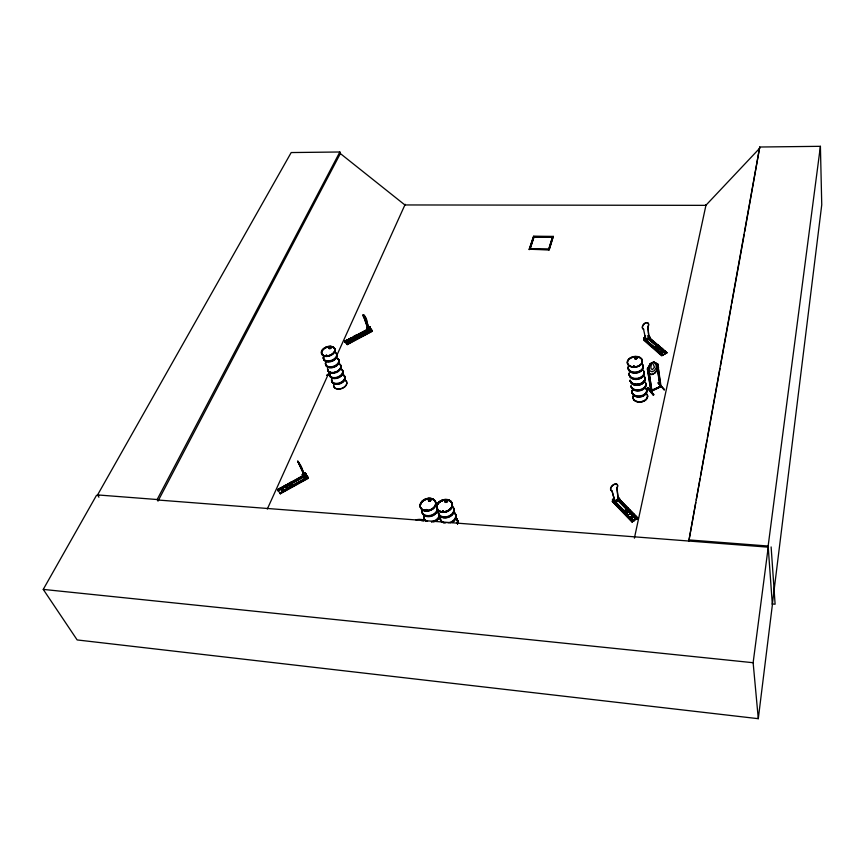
<?xml version="1.0" encoding="UTF-8"?>
<svg xmlns="http://www.w3.org/2000/svg" width="865" height="865" viewBox="0 0 865 865"><rect width="100%" height="100%" fill="white"/><g stroke="black" fill="none" stroke-linecap="round" stroke-linejoin="round"><path stroke-width="1.3" d="M368.901 328.527L368.577 327.77L368.641 328.386M634.164 366.176C633.537 365.733 634.088 367.679 633.861 365.906M633.461 366.446L634.164 366.446M648.469 368.36L651.918 391.164L648.49 368.458L647.561 368.901L647.95 372.523M99.172 495.472L96.534 495.267L43.25 589.4L77.158 639.938L758.291 718.685L772.369 604.862L768.142 546.031L820.409 146.315L759.73 147.018L688.832 541.025L695.784 502.533M772.337 604.408L821.75 204.789L820.409 146.315M758.291 718.685L753.134 662.72L768.228 547.167L158.554 500.067M301.485 468.095L297.657 461.218L305.313 477.631L301.063 466.03L297.874 461.099L304.999 476.756M304.599 474.971L305.41 473.706L305.799 474.301M443.486 511.323L442.891 510.718L442.621 511.669M445.389 501.614C446.794 499.527 447.054 503.008 445.324 501.484M442.393 511.237L442.815 510.653M696.271 499.884L700.099 478.648M700.585 475.988L707.051 440.144M707.538 437.495L720.004 368.468M720.48 365.819L731.271 306.08M731.747 303.431L744.214 234.404M744.689 231.755L759.73 147.018M304.166 474.42L304.653 475.199L304.242 474.842M304.631 475.231L304.307 474.593M430.402 500.381L430.413 499.765M425.656 510.382L426.759 509.593M425.937 510.145L426.25 509.463M429.202 500.597C428.424 498.975 431.981 500.435 429.408 500.889M306.21 474.334L305.129 473.144L306.805 476.42L305.377 473.004M651.583 363.592L650.869 367.225L651.096 368.804L652.448 369.658L654.481 367.203L652.718 363.062L651.648 363.668M705.84 205.351L759.794 148.131M634.391 538.16L706.078 204.659L705.916 205.351L404.885 204.951L340.345 153.548L339.858 151.991L291.191 152.554L97.583 494.931L98.913 497.224M660.655 386.46L657.67 364.003L656.978 364.771L660.276 387.174M660.244 387.142C658.276 386.698 661.757 384.287 661.087 386.774L657.778 363.916L653.81 361.948L650.296 363.603L647.42 368.933M660.925 386.428L650.837 391.239L650.631 390.407L651.745 389.953M645.636 335.89L645.528 336.031M369.269 327.478L369.874 327.489M326.127 355.699L326.646 355.234L325.997 355.547M326.354 355.245L326.473 355.883M330.398 348.033L329.36 348.195L330.657 347.925M330.279 347.308L330.549 348.163M325.964 355.969A7.017 4.487 -19.6 0 1 323.705 348.53A7.017 4.487 -19.6 0 1 334.82 348.909A7.017 4.487 -19.6 0 1 325.964 355.969A7.05 4.509 -19.6 0 1 323.694 348.541A7.05 4.509 -19.6 0 1 334.852 348.93A7.05 4.509 -19.6 0 1 325.964 356.012L326.062 355.364M653.216 395.078L653.713 394.364L647.82 387.574L647.344 388.288L653.216 395.089L653.778 394.818L647.82 387.942L653.626 394.829M549.113 249.909L553.297 236.383L533.651 236.221L529.185 249.239L549.113 249.909L553.297 236.383M552.638 236.74L548.669 249.542L552.638 236.74L534.073 236.578L529.953 249.315L534.073 236.578M529.283 249.682L533.651 236.221M636.456 358.067L635.137 358.186L636.272 358.337M636.499 358.359L636.391 357.58L636.564 358.099M267.307 509.042L329.132 372.382M336.928 355.147L405.188 204.302M445.313 500.997C446.254 504.295 447.432 498.824 445.291 501.354M426.488 509.615L426.499 510.188M426.834 509.993L426.218 510.426M340.345 153.548L158.003 501.116L157.149 499.527L339.858 151.991M648.761 337.134L667.023 352.769L661.693 355.829L643.582 340.064L644.047 337.912L646.025 340.626L649.907 338.42L649.745 337.274L647.928 335.707M645.485 340.432L662.622 355.31L663.304 354.931L656.276 348.779M666.147 353.255L665.412 353.666L666.147 353.255L648.588 338.302M667.023 352.769L666.396 353.147L649.183 338.323L666.32 353.147L666.601 352.325L664.731 350.714L660.136 353.666L664.731 350.714M624.779 513.075L632.78 521.519L632.055 521.93L612.312 501.473L612.798 499.246L614.983 502.424L619.351 499.797L617.567 496.391L619.545 498.424L619.805 499.84L614.626 502.954L614.366 501.527L612.388 499.483M632.153 521.876L612.344 501.473L612.744 501.04M632.055 521.93L638.056 518.243L618.702 498.716M633.18 521.249L633.872 520.817L633.039 521.314L613.004 500.381L612.798 499.246M618.248 500.813L636.251 519.357L637.04 518.859L628.952 510.523M636.251 519.357L637.018 518.903L628.931 510.555M618.356 499.278L637.267 518.74C639.581 516.027 630.109 521.53 632.845 521.433L623.114 511.518L628.314 508.371L623.114 511.518M326.981 355.807L327.024 355.385M329.057 347.892L329.381 347.611A1.092 0.692 -19.4 0 1 331.046 347.676L330.3 348.368M329.651 348.465L329.489 347.503M330.452 347.892L329.835 347.46M636.564 357.656L636.056 358.359M661.022 385.909L659.887 386.396M650.621 390.493L651.961 390.234L651.886 391.121M430.316 500.273L429.354 500.705M347.265 344.627L372.231 331.338L371.485 329.489L368.782 330.625L369.409 332.182L366.609 328.17L369.128 326.84L369.669 328.116L344.757 341.599M370.317 329.219L370.036 328.7L345.2 342.129M370.371 331.122L346.476 343.664L370.307 330.938M346.541 343.751L371.658 330.365L371.301 329.284M369.128 326.84L371.928 330.841L347.07 344.292M353.915 340.259L372.026 331.003L346.973 344.27M305.269 473.923L308.081 477.848L307.259 476.118L304.426 477.696L304.88 478.767M329.165 347.719L330.052 347.243M330.441 348.281L330.7 347.687M443.226 511.464L442.242 511.496M445.507 501.03L446.113 500.749M633.364 366.165L634.51 366.392M426.348 509.961L426.121 510.253M429.948 500.489L430.24 499.667L429.44 499.624M326.862 375.118L329.23 373.539M327.078 375.28L330.419 373.118M327.175 375.399L330.506 373.258M614.647 500.997L618.097 498.932L616.864 487.892A4.249 2.53 -44.1 0 0 616.129 483.957A4.249 2.53 -44.1 0 0 611.198 486.909A4.249 2.53 -44.1 0 0 611.944 490.833L614.788 501.159L612.096 490.985A4.249 2.53 -44.1 0 1 611.35 487.06A4.249 2.53 -44.1 0 1 616.28 484.119A4.249 2.53 -44.1 0 1 617.015 488.044L618.248 499.083L614.366 501.527M619.113 498.748L619.545 498.424M661.628 348.033L657.032 350.974L661.628 348.033L663.487 349.644L658.892 352.585L663.487 349.644M644.306 339.664L662.082 355.429L666.601 352.325M658.135 345.005L653.551 347.935L658.135 345.005L659.984 346.606L655.4 349.536L659.984 346.606M648.782 337.674L645.712 339.415L643.528 329.122A3.828 2.444 -48.7 0 1 642.944 325.175A3.828 2.444 -48.7 0 1 647.323 322.699A3.828 2.444 -48.7 0 1 647.896 326.656L648.912 337.793L645.495 339.686L645.701 341.124L650.307 338.507L650.102 337.08L648.285 335.501L648.49 336.939M282.79 491.428L280.433 488.001L277.589 489.579L280.141 493.461L308.113 477.891L279.86 493.115L305.486 478.853M280.087 493.396L308.026 477.848M280.314 493.785L308.34 478.28L307.486 477.091L307.864 477.631M302.847 475.912L302.209 474.582L305.031 473.014L305.864 474.171L306.059 473.652M305.215 473.274L302.209 474.582M282.444 487.211L285.169 485.362L287.656 489.049L285.169 485.362M287.818 484.238L290.532 482.389L293.03 486.065L290.532 482.389M306.08 474.02L307.053 476.291M278.087 490.552L278.454 491.104L277.633 489.893L305.55 474.063L305.842 474.539L305.475 473.879M303.345 475.837L277.589 489.579M288.413 484.551L277.946 490.368L288.467 484.616M278.184 490.639L282.79 487.947M303.734 476.312L285.126 486.779L303.82 476.496M278.227 490.714L282.877 488.13M280.779 489.806L283.104 488.509M285.428 487.222L288.921 485.276M291.246 483.989L306.372 475.588L306.005 475.08M304.426 477.696L307.443 476.388M305.226 478.356L281.882 491.374L290.121 486.898M292.413 485.611L305.313 478.54M369.961 327.954L370.079 327.294L370.804 329.76L369.55 326.57L371.02 329.641M366.609 328.17L369.312 327.046M370.069 327.251L369.333 326.689M368.62 329.284L344.919 341.891L344.605 341.134L347.146 339.794L349.546 342.756L347.146 339.794M348.93 339.156L351.374 337.545L353.785 340.496L346.908 343.848L344.605 341.134M353.72 336.615L356.153 335.004L358.478 337.685M344.627 341.534L368.468 328.992M347.481 340.853L354.693 337.08M356.975 335.815L368.923 329.511M370.079 328.949L369.55 326.57M354.899 337.415L345.405 342.464L345.124 341.945M357.223 336.107L369.128 329.846M371.485 329.489L368.782 330.625M369.528 330.69L366.522 321.023A3.568 0.724 61.9 0 0 365.289 317.314A3.568 0.724 61.9 0 0 363.062 314.806A3.568 0.724 61.9 0 0 364.295 318.525L367.96 328.916L369.528 330.69L366.717 320.915A3.568 0.724 61.9 0 0 365.484 317.206A3.568 0.724 61.9 0 0 363.257 314.709A3.568 0.724 61.9 0 0 364.489 318.417L368.155 328.819L369.723 330.592M651.788 390.18L659.919 386.633L651.983 390.418L651.475 389.974L652.069 391.034M647.355 368.858L651.042 391.477L661.033 386.709M663.942 389.477L664.093 389.823M653.81 361.948L650.361 363.678L647.539 368.912L650.999 391.553L651.064 390.656M660.006 387.206L656.773 364.533L657.703 364.089L653.767 362.067L655.973 364.803L656.351 367.506L654.383 370.717L652.124 371.788L649.583 370.717L649.183 368.025L650.296 363.603M647.766 369.128L648.696 368.685M280.357 493.85L279.59 492.607M330.203 348.087L329.5 348.249M330.408 348.444L329.424 348.141M660.828 386.482L660.709 385.671M369.031 328.311L369.085 327.597L370.004 327.77M369.733 327.37C369.939 327.867 369.452 327.803 370.231 327.284M635.916 358.694C638.175 357.548 633.775 356.78 635.461 358.456M429.764 500.575L429.148 500.673M662.082 355.429L644.187 339.75M664.515 389.628L658.07 382.698L664.017 389.477M658.157 383.054L664.136 389.812M329.965 348.476L329.251 348.098M457.434 523.433A7.969 5.968 -18.3 0 0 456.666 518.903A7.969 5.968 -18.3 0 1 457.423 523.379L457.423 523.195A7.969 5.968 -18.3 0 0 456.579 518.643M533.737 236.653L553.384 236.826M534.159 237.021L552.724 237.183M529.867 248.882L548.583 249.098M529.185 249.239L549.015 249.466M688.681 539.911L768.142 546.031M97.583 494.931L157.149 499.527M772.391 603.975L775.105 604.213L771.126 546.939M43.25 589.4L753.134 662.72M635.721 358.705L635.17 358.478M330.16 347.222L330.938 347.611A1.092 0.692 -19.4 0 1 329.673 348.768A1.092 0.692 -19.4 0 1 329.316 347.611M622.984 511.215L612.669 500.9L632.466 521.487M430.024 499.419L428.932 500.413M429.473 500.911L428.899 500.651M442.804 510.696L443.486 511.042M442.469 511.648L442.642 511.518M663.325 354.899L662.622 355.31M425.785 510.35L426.737 510.35L426.683 509.539M648.966 372.837C654.135 380.816 663.531 357.418 655.335 372.739L651.918 374.459L648.869 372.934M647.896 326.656L648.912 337.793M643.528 329.122L643.657 329.241A3.828 2.444 -48.7 0 1 643.084 325.294A3.828 2.444 -48.7 0 1 647.463 322.818A3.828 2.444 -48.7 0 1 648.036 326.775M305.55 474.366L307.702 477.199L307.259 476.118M648.09 336.853L666.71 352.758M648.566 338.485L663.79 351.525M648.296 338.831L663.509 351.882M648.263 338.831L663.401 351.925M646.209 340.032L654.243 347.06M643.679 338.118L645.495 339.686M645.863 340.042L663.217 354.974M645.777 340.096L662.893 354.964M645.312 340.54L661.963 354.996M446.794 500.803L446.87 501.268M430.121 499.559L430.424 500.219M429.137 500.803L428.737 500.154M331.825 381.238L332.063 381.454M619.048 498.9L638.035 518.276M618.032 498.445L637.57 518.362M618.486 499.224L637.364 518.676M617.707 499.321L636.91 518.957M617.783 499.451L631.266 513.356M632.953 515.27L634.856 517.065M618.378 500.759L636.348 519.303M614.128 497.343L614.399 499.548M615.026 501.311L628.466 515.281M630.282 517.108L633.85 520.849M615.469 502.154L628.358 515.345M629.817 517.021L633.483 520.871M615.437 502.349L624.411 511.648M626.206 513.496L628.001 515.356M613.004 501.084L622.962 511.247M612.636 501.095L632.358 521.552M369.139 331.706L366.792 328.376M353.623 336.344L355.947 339.037M348.833 338.885L351.147 341.589M344.703 341.405L346.908 343.848M302.772 475.923L305.172 479.296L304.621 477.956M287.699 483.968L290.067 487.373M282.336 486.941L284.693 490.368M346.551 343.589L347.287 344.627M301.701 467.976L305.529 477.512M644.047 337.912L644.209 339.058M643.776 371.864A7.515 5.19 -8.6 0 1 638.457 379.205A7.515 5.19 -8.6 0 1 629.352 375.302M643.82 371.463A7.623 5.255 -8.6 0 1 637.44 379.097A7.623 5.255 -8.6 0 1 629.266 373.572M644.49 376.74A7.471 5.179 -8.5 0 1 639.203 384.06A7.461 5.168 -8.5 0 1 630.163 380.168A7.471 5.179 -8.5 0 0 639.203 384.06A7.461 5.168 -8.5 0 0 644.479 376.762M644.544 376.881A7.504 5.201 -8.5 0 1 639.235 384.233A7.504 5.201 -8.5 0 1 630.142 380.308M642.879 365.171A7.655 5.255 -8.7 0 1 636.467 372.804A7.655 5.255 -8.7 0 1 628.26 367.29M643.614 370.815A7.515 5.19 -8.6 0 1 637.321 378.34A7.515 5.19 -8.6 0 1 629.255 372.891M642.836 365.571A7.547 5.179 -8.7 0 1 636.51 373.107A7.547 5.179 -8.7 0 1 628.423 367.668M643.765 371.15A7.623 5.255 -8.6 0 1 637.397 378.773A7.623 5.255 -8.6 0 1 629.212 373.248M642.825 364.846A7.655 5.255 -8.7 0 1 636.413 372.48A7.655 5.255 -8.7 0 1 628.206 366.965M642.673 364.511A7.547 5.179 -8.7 0 1 636.348 372.047A7.547 5.179 -8.7 0 1 628.25 366.609M646.858 390.785A7.417 5.19 -8.4 0 1 639.257 397.1A7.417 5.19 -8.4 0 1 632.239 391.521M645.506 388.363A7.417 5.19 -8.4 0 1 646.415 389.499M645.539 387.963A7.526 5.266 -8.4 0 1 641.138 396.538A7.526 5.266 -8.4 0 1 632.088 391.164M647.636 395.889A7.407 5.201 -8.4 0 1 640.046 402.193A7.407 5.201 -8.4 0 1 633.039 396.603M647.117 394.256A7.385 5.179 -8.4 0 1 640.954 401.738A7.385 5.179 -8.4 0 1 633.018 396.257M630.293 381.076A7.471 5.179 -8.5 0 0 638.381 385.174A7.45 5.168 -8.5 0 0 645.052 378.967A7.471 5.179 -8.5 0 1 638.381 385.174A7.45 5.168 -8.5 0 1 630.304 381.087M647.161 394.386A7.407 5.201 -8.4 0 1 640.976 401.901A7.407 5.201 -8.4 0 1 633.007 396.408M645.539 382.968A7.558 5.266 -8.5 0 1 640.197 390.407A7.558 5.266 -8.5 0 1 631.028 386.417M646.263 388.471A7.428 5.19 -8.4 0 1 640.057 395.975A7.428 5.19 -8.4 0 1 632.077 390.493M645.939 384.655A7.45 5.19 -8.5 0 1 639.267 390.872A7.45 5.19 -8.5 0 1 631.18 386.763M646.415 388.796A7.526 5.266 -8.4 0 1 640.122 396.408A7.526 5.266 -8.4 0 1 632.034 390.85M645.495 382.654A7.558 5.266 -8.5 0 1 640.143 390.083A7.558 5.266 -8.5 0 1 630.974 386.104M645.344 382.33A7.461 5.19 -8.5 0 1 640.068 389.661A7.461 5.19 -8.5 0 1 631.018 385.736M645.052 378.643A7.493 5.201 -8.5 0 1 638.338 384.882A7.493 5.201 -8.5 0 1 630.217 380.773M337.577 358.943A6.974 4.509 -19.6 0 1 334.636 367.009A6.974 4.509 -19.6 0 1 325.77 364.003M337.523 358.543A7.082 4.574 -19.6 0 1 334.539 366.728A7.082 4.574 -19.6 0 1 325.554 363.678M327.565 368.901A6.963 4.52 -19.7 0 0 336.431 371.928A6.963 4.52 -19.7 0 0 339.372 363.895A6.963 4.52 -19.7 0 1 336.431 371.928A6.963 4.52 -19.7 0 1 327.586 368.955M339.275 363.635A6.963 4.52 -19.7 0 1 336.355 371.723A6.963 4.52 -19.7 0 1 327.489 368.695M336.388 353.471A7.104 4.563 -19.6 0 1 330.635 361.408A7.104 4.563 -19.6 0 1 323.737 356.51M338.193 358.77A6.985 4.509 -19.6 0 1 332.549 366.598A6.985 4.509 -19.6 0 1 325.759 361.754M336.42 353.861A7.007 4.498 -19.6 0 1 330.754 361.689A7.007 4.498 -19.6 0 1 323.953 356.856M337.415 358.24A7.082 4.574 -19.6 0 1 337.588 364.295A7.082 4.574 -19.6 0 1 328.938 367.16A7.082 4.574 -19.6 0 1 325.802 362.1M336.28 353.169A7.104 4.563 -19.6 0 1 330.527 361.105A7.104 4.563 -19.6 0 1 323.629 356.207M335.09 352.055A7.017 4.498 -19.6 0 1 332.128 360.121A7.017 4.498 -19.6 0 1 323.229 357.126M343.535 375.486A6.898 4.52 -19.7 0 1 340.669 383.563A6.898 4.52 -19.7 0 1 331.879 380.514M343.481 375.096A6.996 4.585 -19.7 0 1 340.572 383.282A6.996 4.585 -19.7 0 1 331.663 380.2M345.276 380.276A6.888 4.53 -19.8 0 1 342.421 388.363A6.888 4.53 -19.8 0 1 333.631 385.303M345.2 380.07A6.888 4.53 -19.8 0 1 342.345 388.169A6.888 4.53 -19.8 0 1 333.555 385.098M340.496 365.203A6.942 4.498 -19.7 0 1 335.771 372.761A6.942 4.498 -19.7 0 1 327.792 369.431M341.405 369.333A7.028 4.574 -19.7 0 1 341.599 375.388A7.028 4.574 -19.7 0 1 333.025 378.243A7.028 4.574 -19.7 0 1 329.889 373.161M344.162 375.345A6.898 4.52 -19.7 0 1 338.615 383.173A6.898 4.52 -19.7 0 1 331.868 378.297M342.432 370.544A6.931 4.52 -19.7 0 1 336.853 378.373A6.931 4.52 -19.7 0 1 330.095 373.507M343.373 374.805A6.996 4.585 -19.7 0 1 343.578 380.86A6.996 4.585 -19.7 0 1 335.036 383.703A6.996 4.585 -19.7 0 1 331.9 378.621M341.297 369.041A7.028 4.574 -19.7 0 1 341.491 375.096A7.028 4.574 -19.7 0 1 332.917 377.94A7.028 4.574 -19.7 0 1 329.781 372.869M341.113 368.76A6.931 4.52 -19.7 0 1 338.215 376.826A6.931 4.52 -19.7 0 1 329.392 373.799M439.398 517.097A7.958 5.914 -19 0 1 435.711 521.292M425.115 520.471A7.958 5.914 -19 0 1 424.153 517.573M439.388 516.762A8.077 5.99 -19 0 1 433.733 521.887M426.131 521.292A8.077 5.99 -19 0 1 424.228 515.605M437.722 509.085A8.109 5.99 -19 0 1 429.678 516.34A8.109 5.99 -19 0 1 421.893 511.215M439.366 514.48A7.969 5.914 -19 0 1 431.462 521.627M427.58 521.325A7.969 5.914 -19 0 1 423.807 516.567M437.441 511.064A8.001 5.914 -19 0 1 428.781 516.686A8.001 5.914 -19 0 1 422.12 511.55M439.582 514.816A8.077 5.99 -19 0 1 431.581 522.06M426.023 520.99A8.077 5.99 -19 0 1 423.818 516.924M437.625 508.782A8.12 5.99 -19 0 1 429.57 516.027A8.12 5.99 -19 0 1 421.785 510.901M437.106 510.047A8.001 5.914 -19 0 1 428.435 515.681A8.001 5.914 -19 0 1 421.774 510.534M455.066 513.832A7.99 5.958 -18.3 0 1 452.168 522.557M441.485 521.736A7.99 5.958 -18.3 0 1 440.772 517.205M455.055 513.421A8.099 6.044 -18.3 0 1 452.114 522.276M441.28 521.444A8.099 6.044 -18.3 0 1 440.545 516.848M456.515 518.524A7.947 5.947 -18.3 0 1 457.282 523.033A7.926 5.936 -18.3 0 0 457.271 519.887M453.163 507.366A8.142 6.044 -18.3 0 1 448.254 517.108A8.142 6.044 -18.3 0 1 438.296 512.448M454.752 512.815A7.99 5.958 -18.3 0 1 454.72 518.935A7.99 5.958 -18.3 0 1 447.919 522.893M445.886 522.957A7.99 5.958 -18.3 0 1 440.155 517.811M453.174 507.777A8.023 5.958 -18.3 0 1 448.34 517.389A8.023 5.958 -18.3 0 1 438.523 512.783M454.958 513.118A8.099 6.044 -18.3 0 1 450.092 522.849M444.059 523.022A8.099 6.044 -18.3 0 1 440.447 516.535M453.055 507.052A8.142 6.044 -18.2 0 1 448.157 516.794A8.142 6.044 -18.2 0 1 438.198 512.134M452.86 506.76A8.034 5.958 -18.2 0 1 448.016 516.362A8.034 5.958 -18.2 0 1 438.187 511.766M456.612 518.87A7.926 5.936 -18.3 0 1 457.38 523.379M456.72 519.087A7.969 5.968 -18.3 0 1 457.488 523.606M415.914 519.952A10.823 6.271 19.3 0 1 426.11 520.741M421.244 520.579A9.028 5.244 19.3 0 1 423.515 520.946M632.174 512.577L626.952 515.735L632.174 512.577M634.153 514.383L628.974 517.832L634.153 514.383M635.505 515.778L630.326 519.238L635.505 515.778M630.336 510.447L625.168 513.875L630.336 510.447M303.529 476.161L290.737 483.265L303.583 476.226M645.258 336.085L645.604 338.485L645.258 336.085M627.157 508.674L618.161 499.408L627.136 508.707M635.375 358.824A1.092 0.746 -8.7 0 0 636.91 357.948A1.092 0.746 -8.7 0 0 635.202 357.548A1.092 0.746 -8.7 0 0 635.375 358.824M639.267 384.493A7.493 5.201 -8.5 0 0 644.576 377.14A7.45 5.168 -8.5 0 1 639.257 384.449A7.45 5.168 -8.5 0 1 630.217 380.557A7.493 5.201 -8.5 0 0 639.267 384.493M631.71 366.619A7.59 5.19 -8.7 0 0 642.338 360.5A7.59 5.19 -8.7 0 0 630.434 357.71A7.59 5.19 -8.7 0 0 631.71 366.619M631.796 367.117A7.558 5.168 -8.7 0 0 642.392 361.029A7.558 5.168 -8.7 0 0 630.542 358.251A7.558 5.168 -8.7 0 0 631.796 367.117M631.742 366.825A7.59 5.19 -8.7 0 0 642.371 360.705A7.59 5.19 -8.7 0 0 630.466 357.926A7.59 5.19 -8.7 0 0 631.742 366.825M635.364 358.964A1.168 0.8 -8.7 0 0 637.008 358.024A1.168 0.8 -8.7 0 0 635.17 357.591A1.168 0.8 -8.7 0 0 635.364 358.964M326.148 356.488A7.017 4.487 -19.6 0 0 335.004 349.428A7.017 4.487 -19.6 0 0 323.888 349.038A7.017 4.487 -19.6 0 0 326.148 356.488M326.029 356.185A7.05 4.509 -19.6 0 0 334.917 349.103A7.05 4.509 -19.6 0 0 323.759 348.714A7.05 4.509 -19.6 0 0 326.029 356.185M429.062 501.051A1.157 0.843 -18.8 0 0 430.77 500.067A1.157 0.843 -18.8 0 0 429.094 499.548A1.243 0.908 -18.8 0 0 429.051 501.213A1.243 0.908 -18.8 0 0 430.889 500.154A1.243 0.908 -18.8 0 0 429.083 499.581A1.157 0.843 -18.8 0 0 429.062 501.051M423.882 510.199A8.034 5.914 -18.9 0 0 435.733 503.322A8.034 5.914 -18.9 0 0 424.055 499.678A8.034 5.914 -18.9 0 0 423.882 510.199A8.055 5.925 -18.9 0 0 435.755 503.344A8.055 5.925 -18.9 0 0 424.066 499.7A8.055 5.925 -18.9 0 0 423.882 510.242M424.066 510.718A8.023 5.904 -18.9 0 0 435.884 503.852A8.001 5.882 -18.9 0 0 424.25 500.219A8.023 5.904 -18.9 0 0 424.066 510.718A8.001 5.882 -18.9 0 0 435.874 503.841A8.023 5.904 -18.9 0 0 424.239 500.219A8.001 5.882 -18.9 0 0 424.077 510.696M423.958 510.437A8.055 5.925 -18.9 0 0 435.819 503.538A8.055 5.925 -18.9 0 0 424.131 499.905A8.055 5.925 -18.9 0 0 423.958 510.437M445.54 502.251A1.157 0.854 -18.1 0 0 447.248 501.257A1.157 0.854 -18.1 0 0 445.551 500.727A1.157 0.854 -18.1 0 0 445.54 502.251M440.436 511.475A8.077 5.968 -18.2 0 0 452.309 504.544A8.077 5.968 -18.2 0 0 440.49 500.889A8.077 5.968 -18.2 0 0 440.436 511.475A8.034 5.936 -18.2 0 0 452.265 504.544A8.034 5.936 -18.2 0 0 440.512 500.9A8.034 5.936 -18.2 0 0 440.458 511.431M440.62 511.961A8.045 5.947 -18.2 0 0 452.438 505.063A8.045 5.947 -18.2 0 0 440.674 501.408A8.045 5.947 -18.2 0 0 440.62 511.961A8.023 5.936 -18.2 0 0 452.427 505.074A8.023 5.936 -18.2 0 0 440.674 501.408A8.023 5.936 -18.2 0 0 440.62 511.939A8.023 5.936 -18.2 0 0 452.417 505.052A8.023 5.936 -18.2 0 0 440.685 501.43A8.023 5.936 -18.2 0 0 440.631 511.961M440.501 511.658A8.077 5.968 -18.2 0 0 452.363 504.728A8.077 5.968 -18.2 0 0 440.555 501.062A8.077 5.968 -18.2 0 0 440.501 511.658M445.518 502.403A1.243 0.919 -18.1 0 0 447.356 501.343A1.243 0.919 -18.1 0 0 445.54 500.77A1.243 0.919 -18.1 0 0 445.518 502.403M457.563 523.931A7.936 5.947 -18.3 0 0 457.563 520.773A7.926 5.936 -18.3 0 1 457.542 523.92M289.861 485.871A1.319 0.908 -23.6 0 0 291.548 484.465A1.319 0.908 -23.6 0 0 289.494 484.314A1.319 0.908 -23.6 0 0 289.861 485.871M289.775 485.654A1.319 0.908 -23.6 0 0 291.451 484.249A1.319 0.908 -23.6 0 0 289.407 484.097A1.319 0.908 -23.6 0 0 289.775 485.654M626.13 512.004A1.416 1.081 -8.7 0 0 628.131 510.793A1.416 1.081 -8.7 0 0 625.903 510.145A1.416 1.081 -8.7 0 0 626.13 512.004M626.087 511.777A1.416 1.081 -8.7 0 0 628.087 510.566A1.416 1.081 -8.7 0 0 625.871 509.918A1.416 1.081 -8.7 0 0 626.087 511.777M355.688 337.826A1.179 0.757 -18.5 0 0 357.169 336.647A1.179 0.757 -18.5 0 0 355.288 336.582A1.179 0.757 -18.5 0 0 355.688 337.826M355.623 337.61A1.179 0.757 -18.5 0 0 357.094 336.431A1.179 0.757 -18.5 0 0 355.212 336.366A1.179 0.757 -18.5 0 0 355.623 337.61M655.951 347.86A1.276 0.865 -7.9 0 0 658.005 347.168A1.276 0.865 -7.9 0 0 656.297 346.357A1.276 0.865 -7.9 0 0 655.951 347.86M655.919 347.633A1.276 0.865 -7.9 0 0 657.973 346.941A1.276 0.865 -7.9 0 0 656.265 346.119A1.276 0.865 -7.9 0 0 655.919 347.633"/></g></svg>
